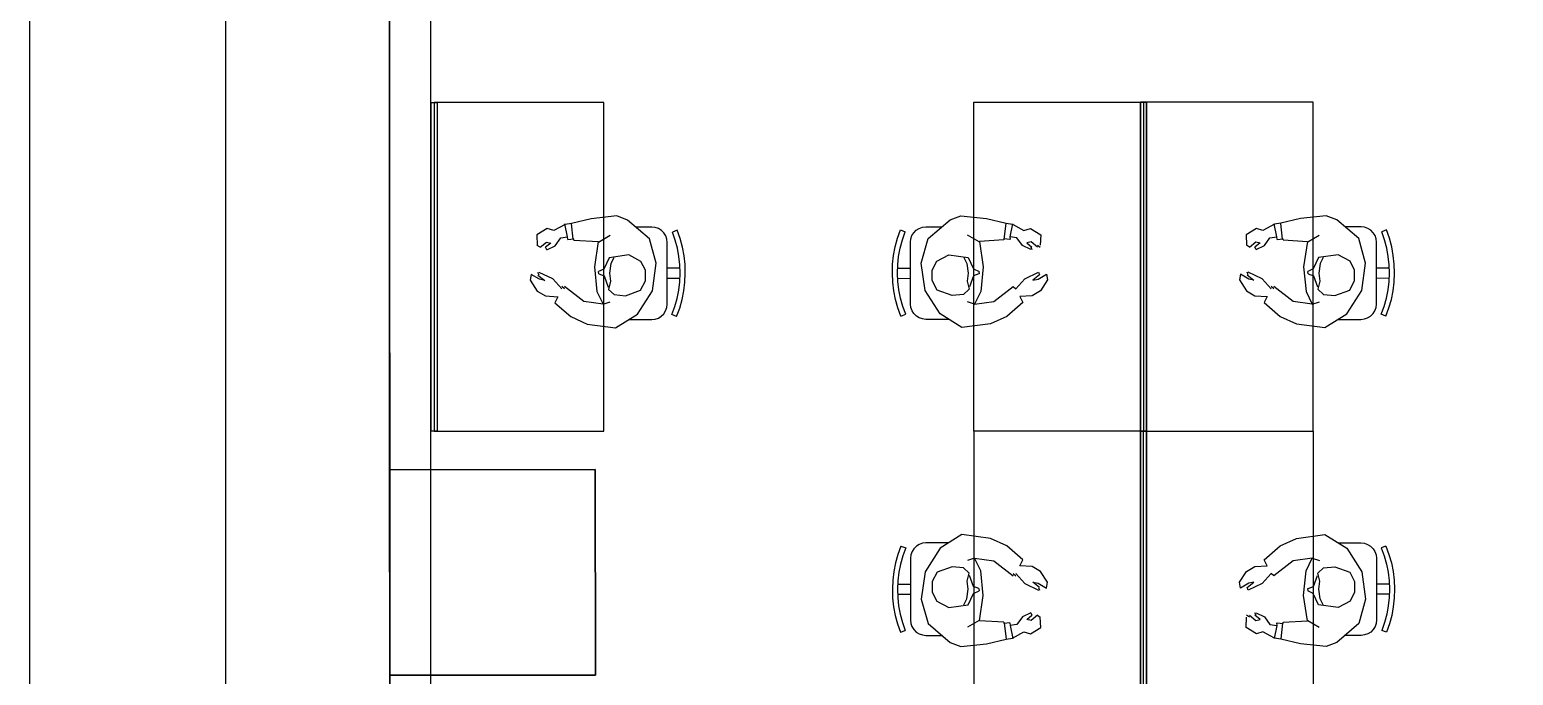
# Model space of a CAD drawing. Extents: x 0 to 23.4, y 0 to 16.5.
# Drawn here: x 0.188 to 2.081, y 9.835 to 10.659 of the extents above; entities that cross this region are included whole.
import ezdxf

# ---------------------------------------------------------------- set-up
doc = ezdxf.new("R2010")
doc.units = 0
doc.layers.get('0').update_dxf_attribs({"linetype": 'CONTINUOUS'})

msp = doc.modelspace()

# ---------------------------------------------------------------- linework, layer by layer
at = {"color": 0}
for points in [[(0.18755, 16.3479), (23.1772, 16.3479), (23.1772, 0.20622), (0.18755, 0.20622), (0.18755, 16.3479)], [(0.43766, 16.0978), (22.9271, 16.0978), (22.9271, 0.45627), (0.43766, 0.45627), (0.43766, 16.0978)], [(0.70763, 10.5662), (0.70763, 10.1463), (0.69976, 10.1463), (0.69976, 10.5662), (0.70763, 10.5662)], [(1.61263, 10.5664), (1.61263, 10.1465), (1.60476, 10.1465), (1.60476, 10.5664), (1.61263, 10.5664)], [(1.60476, 10.5664), (1.60476, 10.1465), (1.61263, 10.1465), (1.61263, 10.5664), (1.60476, 10.5664)], [(1.61263, 9.72657), (1.61263, 10.1465), (1.60476, 10.1465), (1.60476, 9.72657), (1.61263, 9.72657)], [(1.60476, 9.72657), (1.60476, 10.1465), (1.61263, 10.1465), (1.61263, 9.72657), (1.60476, 9.72657)], [(0.90923, 10.0973), (0.90934, 9.83485), (0.64692, 9.83475), (0.64681, 10.0972), (0.90923, 10.0973)], [(0.90923, 10.0973), (0.90934, 9.83485), (0.64692, 9.83475), (0.64681, 10.0972), (0.90923, 10.0973)], [(0.64681, 10.0972), (0.64692, 9.83475), (0.90934, 9.83485), (0.90923, 10.0973), (0.64681, 10.0972)]]:
    msp.add_lwpolyline(points, close=True, dxfattribs=at)
for points in [[(0.43766, 0.45627), (0.43766, 16.0978)], [(0.43766, 0.45627), (0.43766, 16.0978)], [(18.7535, 3.89535), (18.7494, 13.0786), (0.64551, 13.0708), (0.64947, 3.88758), (8.79889, 3.89106)], [(17.0065, 3.89464), (0.64947, 3.88758), (0.64551, 13.0708), (18.7494, 13.0786), (18.7535, 3.89535), (17.2431, 3.89469)], [(18.7013, 3.89535), (18.6972, 13.0263), (0.69781, 13.0186), (0.70171, 3.93983), (8.79883, 3.94336)], [(0.64681, 10.0969), (0.64562, 12.8081)], [(0.92019, 10.5662), (0.70372, 10.5662)], [(0.70372, 10.5662), (0.70372, 10.1463)], [(0.92019, 10.1463), (0.92019, 10.5662)], [(1.39214, 10.1465), (1.39214, 10.5664)], [(1.39214, 10.5664), (1.60867, 10.5664)], [(1.82519, 10.5664), (1.60867, 10.5664)], [(1.60867, 10.5664), (1.60867, 10.1465)], [(1.60867, 10.5664), (1.60867, 10.1465)], [(1.82519, 10.1465), (1.82519, 10.5664)], [(0.90419, 10.4176), (0.87896, 10.4118)], [(0.93685, 10.4213), (0.90419, 10.4176)], [(0.95052, 10.416), (0.93685, 10.4213)], [(0.97841, 10.392), (0.95052, 10.416)], [(1.33398, 10.3923), (1.36187, 10.4162)], [(1.36187, 10.4162), (1.37549, 10.4215)], [(1.37549, 10.4215), (1.40821, 10.4179)], [(1.40821, 10.4179), (1.43343, 10.412)], [(1.43343, 10.412), (1.44168, 10.4107)], [(1.78396, 10.412), (1.77572, 10.4107)], [(1.80919, 10.4179), (1.78396, 10.412)], [(1.84185, 10.4215), (1.80919, 10.4179)], [(1.85553, 10.4162), (1.84185, 10.4215)], [(1.8834, 10.3923), (1.85553, 10.4162)], [(0.84771, 10.4052), (0.83469, 10.3971)], [(0.83469, 10.3971), (0.83529, 10.3836)], [(0.85617, 10.4027), (0.84771, 10.4052)], [(0.87071, 10.4105), (0.85617, 10.4027)], [(0.85802, 10.3832), (0.86513, 10.3932)], [(0.86513, 10.3932), (0.87386, 10.3944)], [(0.87386, 10.3944), (0.87033, 10.4111)], [(0.87896, 10.4118), (0.87071, 10.4105)], [(0.87419, 10.3911), (0.87386, 10.3944)], [(0.88118, 10.3917), (0.87885, 10.4113)], [(0.91325, 10.388), (0.92811, 10.3967)], [(0.98145, 10.4071), (0.96083, 10.4071)], [(1.00108, 10.3874), (1.0006, 10.3918), (0.99919, 10.3959), (0.99685, 10.3996), (0.99371, 10.4028), (0.99002, 10.4051), (0.98584, 10.4066), (0.98145, 10.4071)], [(1.007, 10.2955), (1.01069, 10.3056), (1.01362, 10.316), (1.01573, 10.3266), (1.01704, 10.3372), (1.01752, 10.348), (1.0172, 10.3588), (1.01606, 10.3695), (1.01411, 10.3801), (1.01134, 10.3905), (1.00776, 10.4007)], [(1.01383, 10.4032), (1.00776, 10.4007)], [(1.01307, 10.293), (1.01698, 10.3036), (1.02002, 10.3145), (1.02224, 10.3255), (1.0236, 10.3367), (1.02409, 10.348), (1.02376, 10.3593), (1.02252, 10.3705), (1.02045, 10.3816), (1.01758, 10.3925), (1.01383, 10.4032)], [(1.29926, 10.2932), (1.29541, 10.3038), (1.29237, 10.3147), (1.29015, 10.3257), (1.28879, 10.3369), (1.2883, 10.3482), (1.28863, 10.3595), (1.28982, 10.3707), (1.29188, 10.3818), (1.29481, 10.3927), (1.2985, 10.4034)], [(1.30534, 10.2957), (1.30165, 10.3058), (1.29877, 10.3162), (1.29666, 10.3268), (1.29536, 10.3375), (1.29487, 10.3482), (1.29519, 10.359), (1.29633, 10.3697), (1.29829, 10.3803), (1.30105, 10.3907), (1.30463, 10.4009)], [(1.2985, 10.4034), (1.30463, 10.4009)], [(1.31131, 10.3876), (1.31179, 10.3919), (1.31321, 10.3961), (1.31554, 10.3998), (1.31868, 10.403), (1.32237, 10.4053), (1.32655, 10.4068), (1.33095, 10.4073)], [(1.33095, 10.4073), (1.35156, 10.4073)], [(1.39914, 10.3881), (1.38428, 10.3969)], [(1.43115, 10.3918), (1.43354, 10.4115)], [(1.43821, 10.3946), (1.43847, 10.3913)], [(1.43847, 10.3946), (1.44206, 10.4113)], [(1.44726, 10.3934), (1.43847, 10.3946)], [(1.44168, 10.4107), (1.45622, 10.4029)], [(1.45437, 10.3834), (1.44726, 10.3934)], [(1.45622, 10.4029), (1.46468, 10.4054)], [(1.46468, 10.4054), (1.47771, 10.3972)], [(1.47771, 10.3972), (1.47706, 10.3838)], [(1.75271, 10.4054), (1.73969, 10.3972)], [(1.73969, 10.3972), (1.74029, 10.3838)], [(1.76118, 10.4029), (1.75271, 10.4054)], [(1.77572, 10.4107), (1.76118, 10.4029)], [(1.76303, 10.3834), (1.77012, 10.3934)], [(1.77012, 10.3934), (1.77886, 10.3946)], [(1.77886, 10.3946), (1.77528, 10.4113)], [(1.77919, 10.3913), (1.77886, 10.3946)], [(1.78618, 10.3918), (1.78386, 10.4115)], [(1.81825, 10.3881), (1.83306, 10.3969)], [(1.88644, 10.4073), (1.86583, 10.4073)], [(1.90608, 10.3876), (1.9056, 10.3919), (1.90414, 10.3961), (1.90181, 10.3998), (1.89871, 10.403), (1.89497, 10.4053), (1.89085, 10.4068), (1.88644, 10.4073)], [(1.912, 10.2957), (1.91569, 10.3058), (1.91863, 10.3162), (1.92074, 10.3268), (1.92204, 10.3375), (1.92253, 10.3482), (1.92219, 10.359), (1.92106, 10.3697), (1.91906, 10.3803), (1.91629, 10.3907), (1.91276, 10.4009)], [(1.91883, 10.4034), (1.91276, 10.4009)], [(1.91808, 10.2932), (1.92193, 10.3038), (1.92503, 10.3147), (1.92719, 10.3257), (1.9286, 10.3369), (1.9291, 10.3482), (1.92871, 10.3595), (1.92751, 10.3707), (1.92546, 10.3818), (1.92258, 10.3927), (1.91883, 10.4034)], [(0.83898, 10.3812), (0.83529, 10.3836)], [(0.83898, 10.3812), (0.8469, 10.3879)], [(0.85243, 10.3866), (0.84586, 10.3812)], [(0.84733, 10.3782), (0.84586, 10.3812)], [(0.8469, 10.3879), (0.85243, 10.3866)], [(0.84733, 10.3782), (0.85802, 10.3832)], [(0.87419, 10.3911), (0.88184, 10.392)], [(0.882, 10.3904), (0.88184, 10.392)], [(0.882, 10.3904), (0.91287, 10.3886)], [(0.91287, 10.3886), (0.90804, 10.3562)], [(0.98714, 10.3608), (0.97841, 10.392)], [(1.00092, 10.3087), (1.00108, 10.3874)], [(1.31147, 10.3088), (1.31131, 10.3876)], [(1.32525, 10.361), (1.33398, 10.3923)], [(1.43039, 10.3906), (1.39953, 10.3888)], [(1.39953, 10.3888), (1.40429, 10.3564)], [(1.43039, 10.3922), (1.43056, 10.3906)], [(1.43821, 10.3913), (1.43056, 10.3922)], [(1.46506, 10.3784), (1.45437, 10.3834)], [(1.4655, 10.3881), (1.45996, 10.3868)], [(1.45996, 10.3868), (1.46647, 10.3814)], [(1.46506, 10.3814), (1.46647, 10.3784)], [(1.47342, 10.3814), (1.4655, 10.3881)], [(1.47342, 10.3838), (1.47706, 10.3814)], [(1.74397, 10.3814), (1.74029, 10.3838)], [(1.74397, 10.3814), (1.7519, 10.3881)], [(1.75743, 10.3868), (1.75088, 10.3814)], [(1.75233, 10.3784), (1.75088, 10.3814)], [(1.7519, 10.3881), (1.75743, 10.3868)], [(1.75233, 10.3784), (1.76303, 10.3834)], [(1.77919, 10.3913), (1.78683, 10.3922)], [(1.78694, 10.3906), (1.78683, 10.3922)], [(1.78694, 10.3906), (1.81787, 10.3888)], [(1.81787, 10.3888), (1.81304, 10.3564)], [(1.89214, 10.361), (1.8834, 10.3923)], [(1.90593, 10.3088), (1.90608, 10.3876)], [(0.90804, 10.3562), (0.9114, 10.3247)], [(0.92714, 10.368), (0.92036, 10.3534)], [(0.95199, 10.3716), (0.92714, 10.368)], [(0.92909, 10.3604), (0.92735, 10.348)], [(0.93311, 10.3679), (0.92909, 10.3604)], [(0.9675, 10.3633), (0.95199, 10.3716)], [(0.97314, 10.3519), (0.9675, 10.3633)], [(0.98226, 10.3258), (0.98714, 10.3608)], [(1.33013, 10.326), (1.32525, 10.361)], [(1.33925, 10.3521), (1.34489, 10.3635)], [(1.34489, 10.3635), (1.36041, 10.3718)], [(1.36041, 10.3718), (1.3852, 10.3682)], [(1.37929, 10.3682), (1.38325, 10.3606)], [(1.38325, 10.3606), (1.38498, 10.3482)], [(1.3852, 10.3682), (1.39204, 10.3536)], [(1.40429, 10.3564), (1.40099, 10.3249)], [(1.81304, 10.3564), (1.8164, 10.3249)], [(1.83214, 10.3682), (1.82536, 10.3536)], [(1.85699, 10.3718), (1.83214, 10.3682)], [(1.8341, 10.3606), (1.83236, 10.3482)], [(1.83811, 10.3682), (1.8341, 10.3606)], [(1.8725, 10.3635), (1.85699, 10.3718)], [(1.87815, 10.3521), (1.8725, 10.3635)], [(1.88726, 10.326), (1.89214, 10.361)], [(0.82731, 10.3467), (0.82612, 10.3393)], [(0.82612, 10.3393), (0.83507, 10.3254)], [(0.83811, 10.3405), (0.82731, 10.3467)], [(0.83746, 10.3458), (0.8361, 10.3492)], [(0.8361, 10.3458), (0.84467, 10.339)], [(0.85514, 10.3408), (0.83746, 10.3492)], [(0.84467, 10.339), (0.83811, 10.3405)], [(0.86654, 10.3281), (0.85514, 10.3408)], [(0.92036, 10.3534), (0.91336, 10.3502)], [(0.91374, 10.3473), (0.91336, 10.3502)], [(0.91374, 10.3473), (0.92074, 10.3447)], [(0.92074, 10.3447), (0.92584, 10.3305)], [(0.92871, 10.3378), (0.926, 10.3274)], [(0.92735, 10.348), (0.92871, 10.3378)], [(0.96691, 10.3266), (0.97314, 10.3384)], [(0.97314, 10.3384), (0.97314, 10.3519)], [(1.01752, 10.3415), (1.00098, 10.3415)], [(1.01752, 10.3546), (1.00103, 10.3546)], [(1.29481, 10.3548), (1.31136, 10.3548)], [(1.29487, 10.3416), (1.31136, 10.3417)], [(1.33925, 10.3387), (1.33925, 10.3521)], [(1.34549, 10.3267), (1.33925, 10.3387)], [(1.38498, 10.3482), (1.38368, 10.338)], [(1.38368, 10.338), (1.38639, 10.3276)], [(1.39165, 10.3449), (1.38656, 10.3306)], [(1.39865, 10.3475), (1.39165, 10.3449)], [(1.39204, 10.3536), (1.39903, 10.3504)], [(1.39865, 10.3504), (1.39903, 10.3475)], [(1.44586, 10.3283), (1.45725, 10.341)], [(1.45725, 10.341), (1.47493, 10.3493)], [(1.47624, 10.346), (1.46767, 10.3392)], [(1.46767, 10.3392), (1.47428, 10.3407)], [(1.47428, 10.3407), (1.48508, 10.3469)], [(1.47493, 10.3493), (1.47624, 10.346)], [(1.48628, 10.3395), (1.47732, 10.3256)], [(1.48508, 10.3469), (1.48628, 10.3395)], [(1.73232, 10.3469), (1.73112, 10.3395)], [(1.73112, 10.3395), (1.74007, 10.3256)], [(1.74311, 10.3407), (1.73232, 10.3469)], [(1.7424, 10.346), (1.7411, 10.3493)], [(1.7411, 10.346), (1.74968, 10.3392)], [(1.76014, 10.341), (1.7424, 10.3493)], [(1.74968, 10.3392), (1.74311, 10.3407)], [(1.77154, 10.3283), (1.76014, 10.341)], [(1.82536, 10.3536), (1.81836, 10.3504)], [(1.81868, 10.3475), (1.81836, 10.3504)], [(1.81868, 10.3475), (1.82574, 10.3449)], [(1.82574, 10.3449), (1.83083, 10.3306)], [(1.83365, 10.338), (1.831, 10.3276)], [(1.83236, 10.3482), (1.83365, 10.338)], [(1.8719, 10.3267), (1.8781, 10.3387)], [(1.8781, 10.3387), (1.87815, 10.3521)], [(1.92253, 10.3416), (1.90597, 10.3417)], [(1.92253, 10.3548), (1.90603, 10.3548)], [(0.83507, 10.3254), (0.84586, 10.3191)], [(0.84586, 10.3191), (0.8616, 10.3181)], [(0.8616, 10.3181), (0.85769, 10.3105)], [(0.8699, 10.3281), (0.86654, 10.3311)], [(0.89469, 10.3121), (0.8699, 10.3311)], [(0.9114, 10.3247), (0.91911, 10.3085)], [(0.926, 10.3274), (0.93321, 10.321)], [(0.93321, 10.321), (0.94775, 10.3193)], [(0.94775, 10.3193), (0.96691, 10.3266)], [(0.96316, 10.2959), (0.98226, 10.3258)], [(1.34923, 10.2961), (1.33013, 10.326)], [(1.36464, 10.3196), (1.34549, 10.3267)], [(1.37918, 10.3211), (1.36464, 10.3196)], [(1.38639, 10.3276), (1.37918, 10.3211)], [(1.40099, 10.3249), (1.39328, 10.3087)], [(1.41769, 10.3122), (1.44249, 10.3313)], [(1.44249, 10.3313), (1.44586, 10.3283)], [(1.46653, 10.3193), (1.45079, 10.3183)], [(1.45079, 10.3183), (1.45469, 10.3107)], [(1.47732, 10.3256), (1.46653, 10.3193)], [(1.74007, 10.3256), (1.75088, 10.3193)], [(1.75088, 10.3193), (1.76654, 10.3183)], [(1.76654, 10.3183), (1.76269, 10.3107)], [(1.77485, 10.3283), (1.77154, 10.3313)], [(1.79969, 10.3122), (1.77485, 10.3313)], [(1.8164, 10.3249), (1.82406, 10.3087)], [(1.831, 10.3276), (1.83822, 10.3211)], [(1.83822, 10.3211), (1.85275, 10.3196)], [(1.85275, 10.3196), (1.8719, 10.3267)], [(1.86817, 10.2961), (1.88726, 10.326)], [(0.85769, 10.3105), (0.8782, 10.2928)], [(0.91911, 10.3085), (0.89469, 10.3121)], [(0.91911, 10.3085), (0.92833, 10.3116)], [(0.98123, 10.289), (0.98557, 10.2894), (0.98975, 10.2909), (0.99349, 10.2932), (0.99664, 10.2964), (0.99897, 10.3001), (1.00043, 10.3043), (1.00092, 10.3087)], [(1.33116, 10.2892), (1.32677, 10.2897), (1.32265, 10.2911), (1.3189, 10.2935), (1.31576, 10.2966), (1.31342, 10.3003), (1.31196, 10.3045), (1.31147, 10.3088)], [(1.39328, 10.3087), (1.38406, 10.3118)], [(1.39328, 10.3087), (1.41769, 10.3122)], [(1.45469, 10.3107), (1.43419, 10.293)], [(1.76269, 10.3107), (1.78321, 10.293)], [(1.82406, 10.3087), (1.79969, 10.3122)], [(1.82406, 10.3087), (1.83333, 10.3118)], [(1.88618, 10.2892), (1.89057, 10.2897), (1.89475, 10.2911), (1.89849, 10.2935), (1.90158, 10.2966), (1.90397, 10.3003), (1.90543, 10.3045), (1.90593, 10.3088)], [(0.8782, 10.2928), (0.89904, 10.2832)], [(0.89904, 10.2832), (0.93522, 10.2784)], [(0.93522, 10.2784), (0.96316, 10.2959)], [(0.95226, 10.2891), (0.98123, 10.289)], [(1.01307, 10.293), (1.007, 10.2955)], [(1.29926, 10.2932), (1.30534, 10.2957)], [(1.36013, 10.2892), (1.33116, 10.2892)], [(1.37712, 10.2787), (1.34923, 10.2961)], [(1.41331, 10.2834), (1.37712, 10.2787)], [(1.43419, 10.293), (1.41331, 10.2834)], [(1.78321, 10.293), (1.80404, 10.2834)], [(1.80404, 10.2834), (1.84022, 10.2787)], [(1.84022, 10.2787), (1.86817, 10.2961)], [(1.85721, 10.2892), (1.88618, 10.2892)], [(1.91808, 10.2932), (1.912, 10.2957)], [(0.70372, 10.1463), (0.92019, 10.1463)], [(0.70763, 10.1463), (0.70372, 10.1463)], [(1.60867, 10.1465), (1.39214, 10.1465)], [(1.39214, 10.1465), (1.39214, 9.72657)], [(1.60867, 10.1465), (1.39214, 10.1465)], [(1.60476, 10.1465), (1.60867, 10.1465)], [(1.60476, 10.1465), (1.60867, 10.1465)], [(1.60867, 9.72657), (1.60867, 10.1465)], [(1.60867, 10.1465), (1.82519, 10.1465)], [(1.61263, 10.1465), (1.60867, 10.1465)], [(1.60867, 10.1465), (1.82519, 10.1465)], [(1.61263, 10.1465), (1.60867, 10.1465)], [(1.60867, 9.72657), (1.60867, 10.1465)], [(1.82519, 10.1465), (1.82519, 9.72657)], [(1.29926, 9.99972), (1.29541, 9.98915), (1.29237, 9.97831), (1.29015, 9.96724), (1.28879, 9.956), (1.2883, 9.94472), (1.28863, 9.93343), (1.28982, 9.92225), (1.29188, 9.91114), (1.29481, 9.90022), (1.2985, 9.8896)], [(1.30534, 9.99729), (1.30165, 9.98714), (1.29877, 9.97678), (1.29666, 9.96619), (1.29536, 9.95551), (1.29487, 9.94472), (1.29519, 9.93392), (1.29633, 9.92324), (1.29829, 9.91265), (1.30105, 9.90218), (1.30463, 9.89204)], [(1.29926, 9.99972), (1.30534, 9.99729)], [(1.33116, 10.0038), (1.32677, 10.0033), (1.32265, 10.0018), (1.3189, 9.99946), (1.31576, 9.99636), (1.31342, 9.99262), (1.31196, 9.9885), (1.31147, 9.9841)], [(1.34923, 9.99685), (1.33013, 9.9669)], [(1.36013, 10.0037), (1.33116, 10.0038)], [(1.37712, 10.0143), (1.34923, 9.99685)], [(1.41331, 10.0096), (1.37712, 10.0143)], [(1.43419, 9.99994), (1.41331, 10.0096)], [(1.45469, 9.98226), (1.43419, 9.99994)], [(1.76269, 9.98226), (1.78321, 9.99994)], [(1.78321, 9.99994), (1.80404, 10.0096)], [(1.80404, 10.0096), (1.84022, 10.0143)], [(1.84022, 10.0143), (1.86817, 9.99685)], [(1.85721, 10.0037), (1.88618, 10.0038)], [(1.86817, 9.99685), (1.88726, 9.9669)], [(1.88618, 10.0038), (1.89057, 10.0033), (1.89475, 10.0018), (1.89849, 9.99946), (1.90158, 9.99636), (1.90397, 9.99262), (1.90543, 9.9885), (1.90593, 9.9841)], [(1.91808, 9.99972), (1.912, 9.99729)], [(1.912, 9.99729), (1.91569, 9.98714), (1.91863, 9.97678), (1.92074, 9.96619), (1.92204, 9.95551), (1.92253, 9.94472), (1.92219, 9.93392), (1.92106, 9.92324), (1.91906, 9.91265), (1.91629, 9.90218), (1.91276, 9.89204)], [(1.91808, 9.99972), (1.92193, 9.98915), (1.92503, 9.97831), (1.92719, 9.96724), (1.9286, 9.956), (1.9291, 9.94472), (1.92871, 9.93343), (1.92751, 9.92225), (1.92546, 9.91114), (1.92258, 9.90022), (1.91883, 9.8896)], [(1.31147, 9.9841), (1.31131, 9.90539)], [(1.39328, 9.98426), (1.38406, 9.98112)], [(1.39328, 9.98426), (1.41769, 9.98068)], [(1.40099, 9.9681), (1.39328, 9.98426)], [(1.41769, 9.98068), (1.44249, 9.96169)], [(1.45079, 9.97467), (1.45469, 9.98226)], [(1.76654, 9.97467), (1.76269, 9.98226)], [(1.79969, 9.98068), (1.77485, 9.96169)], [(1.82406, 9.98426), (1.79969, 9.98068)], [(1.8164, 9.9681), (1.82406, 9.98426)], [(1.82406, 9.98426), (1.83333, 9.98112)], [(1.90593, 9.9841), (1.90608, 9.90539)], [(1.33013, 9.9669), (1.32525, 9.93192)], [(1.34549, 9.96619), (1.33925, 9.95432)], [(1.36464, 9.97342), (1.34549, 9.96619)], [(1.37918, 9.97179), (1.36464, 9.97342)], [(1.38639, 9.96533), (1.37918, 9.97179)], [(1.38368, 9.95492), (1.38639, 9.96533)], [(1.39165, 9.94808), (1.38656, 9.96229)], [(1.40429, 9.93653), (1.40099, 9.9681)], [(1.44249, 9.96463), (1.44586, 9.96169)], [(1.44586, 9.96463), (1.45725, 9.95193)], [(1.46653, 9.97368), (1.45079, 9.97467)], [(1.47732, 9.96728), (1.46653, 9.97368)], [(1.48628, 9.9535), (1.47732, 9.96728)], [(1.73112, 9.9535), (1.74007, 9.96728)], [(1.74007, 9.96728), (1.75088, 9.97368)], [(1.75088, 9.97368), (1.76654, 9.97467)], [(1.77154, 9.96463), (1.76014, 9.95193)], [(1.77485, 9.96169), (1.77154, 9.96463)], [(1.81304, 9.93653), (1.8164, 9.9681)], [(1.82574, 9.94808), (1.83083, 9.96229)], [(1.831, 9.96533), (1.83822, 9.97179)], [(1.83365, 9.95492), (1.831, 9.96533)], [(1.83822, 9.97179), (1.85275, 9.97342)], [(1.85275, 9.97342), (1.8719, 9.96619)], [(1.8719, 9.96619), (1.8781, 9.95432)], [(1.88726, 9.9669), (1.89214, 9.93192)], [(1.29487, 9.95128), (1.31136, 9.95122)], [(1.33925, 9.95432), (1.33925, 9.94086)], [(1.33925, 9.94086), (1.34489, 9.92947)], [(1.38325, 9.93235), (1.38498, 9.94467)], [(1.38498, 9.94467), (1.38368, 9.95492)], [(1.3852, 9.92469), (1.39204, 9.93935)], [(1.39865, 9.94542), (1.39165, 9.94808)], [(1.39204, 9.93935), (1.39903, 9.94254)], [(1.39865, 9.94542), (1.39903, 9.94254)], [(1.45725, 9.95193), (1.47493, 9.94358)], [(1.46767, 9.95372), (1.47428, 9.95221)], [(1.47624, 9.947), (1.46767, 9.95372)], [(1.47428, 9.95221), (1.48508, 9.94601)], [(1.47493, 9.947), (1.47624, 9.94358)], [(1.48508, 9.94601), (1.48628, 9.9535)], [(1.73232, 9.94601), (1.73112, 9.9535)], [(1.74311, 9.95221), (1.73232, 9.94601)], [(1.7411, 9.947), (1.74968, 9.95372)], [(1.7424, 9.94358), (1.7411, 9.947)], [(1.76014, 9.95193), (1.7424, 9.94358)], [(1.74968, 9.95372), (1.74311, 9.95221)], [(1.81868, 9.94254), (1.81836, 9.94542)], [(1.82536, 9.93935), (1.81836, 9.94254)], [(1.81868, 9.94542), (1.82574, 9.94808)], [(1.83214, 9.92469), (1.82536, 9.93935)], [(1.83236, 9.94467), (1.83365, 9.95492)], [(1.8341, 9.93235), (1.83236, 9.94467)], [(1.87815, 9.94086), (1.8725, 9.92947)], [(1.8781, 9.95432), (1.87815, 9.94086)], [(1.92253, 9.95128), (1.90597, 9.95122)], [(1.29481, 9.93815), (1.31136, 9.9381)], [(1.32525, 9.93192), (1.33398, 9.90072)], [(1.34489, 9.92947), (1.36041, 9.92117)], [(1.36041, 9.92117), (1.3852, 9.92469)], [(1.37929, 9.92475), (1.38325, 9.93235)], [(1.39953, 9.90414), (1.40429, 9.93653)], [(1.81787, 9.90414), (1.81304, 9.93653)], [(1.85699, 9.92117), (1.83214, 9.92469)], [(1.83811, 9.92475), (1.8341, 9.93235)], [(1.8725, 9.92947), (1.85699, 9.92117)], [(1.89214, 9.93192), (1.8834, 9.90072)], [(1.92253, 9.93815), (1.90603, 9.9381)], [(1.31131, 9.90539), (1.31179, 9.90099), (1.31321, 9.89681), (1.31554, 9.89307), (1.31868, 9.88997), (1.32237, 9.88764), (1.32655, 9.88618), (1.33095, 9.88564)], [(1.39914, 9.90478), (1.38428, 9.89606)], [(1.43039, 9.90235), (1.39953, 9.90414)], [(1.43039, 9.90235), (1.43056, 9.90072)], [(1.43821, 9.90158), (1.43056, 9.90072)], [(1.43115, 9.9011), (1.43354, 9.88146)], [(1.43821, 9.90158), (1.43847, 9.89833)], [(1.45437, 9.90956), (1.44726, 9.89953)], [(1.46506, 9.91456), (1.45437, 9.90956)], [(1.45996, 9.90614), (1.46647, 9.91151)], [(1.4655, 9.90483), (1.45996, 9.90614)], [(1.46506, 9.91456), (1.46647, 9.91151)], [(1.47342, 9.91151), (1.4655, 9.90483)], [(1.47342, 9.91151), (1.47706, 9.90907)], [(1.47771, 9.89567), (1.47706, 9.90907)], [(1.73969, 9.89567), (1.74029, 9.90907)], [(1.74397, 9.90907), (1.74029, 9.91151)], [(1.74397, 9.91151), (1.7519, 9.90489)], [(1.75233, 9.91151), (1.75088, 9.91456)], [(1.75743, 9.90614), (1.75088, 9.91151)], [(1.7519, 9.90489), (1.75743, 9.90614)], [(1.75233, 9.91456), (1.76303, 9.90956)], [(1.76303, 9.90956), (1.77012, 9.89953)], [(1.77919, 9.89833), (1.77886, 9.90158)], [(1.77919, 9.90158), (1.78683, 9.90072)], [(1.78618, 9.9011), (1.78386, 9.88146)], [(1.78694, 9.90072), (1.78683, 9.90235)], [(1.78694, 9.90235), (1.81787, 9.90414)], [(1.81825, 9.90478), (1.83306, 9.89606)], [(1.90608, 9.90539), (1.9056, 9.90099), (1.90414, 9.89681), (1.90181, 9.89307), (1.89871, 9.88997), (1.89497, 9.88764), (1.89085, 9.88618), (1.88644, 9.88564)], [(1.2985, 9.8896), (1.30463, 9.89204)], [(1.33095, 9.88564), (1.35156, 9.88558)], [(1.33398, 9.90072), (1.36187, 9.87674)], [(1.43343, 9.88092), (1.44168, 9.88222)], [(1.44726, 9.89953), (1.43847, 9.89833)], [(1.43847, 9.89833), (1.44206, 9.88162)], [(1.44168, 9.88222), (1.45622, 9.89003)], [(1.45622, 9.89003), (1.46468, 9.88753)], [(1.46468, 9.88753), (1.47771, 9.89567)], [(1.75271, 9.88753), (1.73969, 9.89567)], [(1.76118, 9.89003), (1.75271, 9.88753)], [(1.77572, 9.88222), (1.76118, 9.89003)], [(1.77012, 9.89953), (1.77886, 9.89833)], [(1.77886, 9.89833), (1.77528, 9.88162)], [(1.78396, 9.88092), (1.77572, 9.88222)], [(1.8834, 9.90072), (1.85553, 9.87674)], [(1.88644, 9.88564), (1.86583, 9.88558)], [(1.91883, 9.8896), (1.91276, 9.89204)], [(1.36187, 9.87674), (1.37549, 9.87147)], [(1.37549, 9.87147), (1.40821, 9.87506)], [(1.40821, 9.87506), (1.43343, 9.88092)], [(1.80919, 9.87506), (1.78396, 9.88092)], [(1.84185, 9.87147), (1.80919, 9.87506)], [(1.85553, 9.87674), (1.84185, 9.87147)]]:
    msp.add_lwpolyline(points, dxfattribs=at)

doc.saveas('drawing.dxf')
